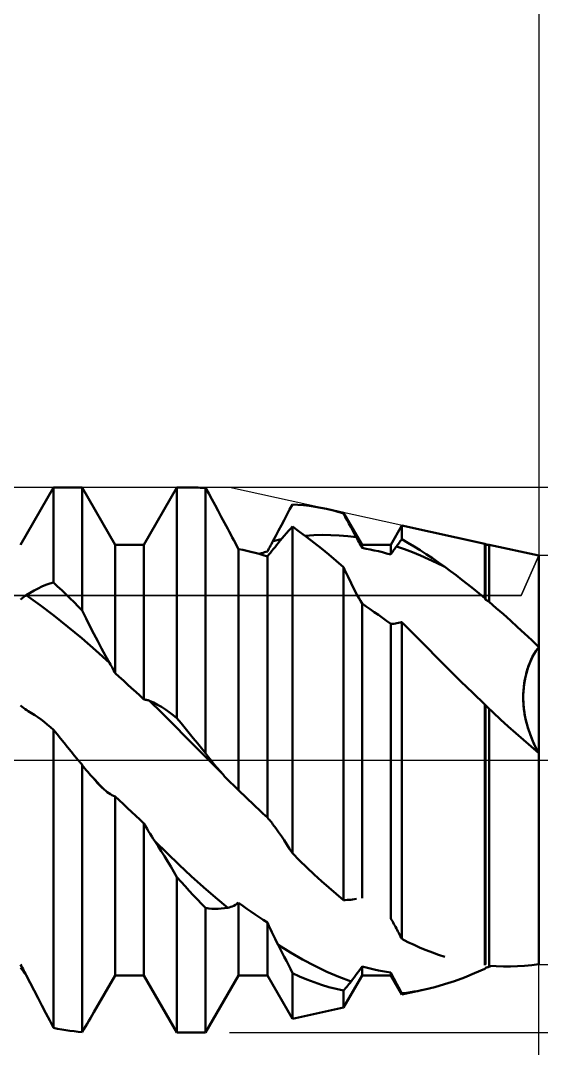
# Model space of a CAD drawing. Header units: millimetres. Extents: x -70 to 85, y -48 to 70.
# Drawn here: x 20.67 to 24.02, y -1.85 to 4.76 of the extents above; entities that cross this region are included whole.
import ezdxf

# ---------------------------------------------------------------- set-up
doc = ezdxf.new("R2010")
doc.units = ezdxf.units.MM
doc.header["$LTSCALE"] = 7
doc.linetypes.add('LONGDASH_DASH', pattern=[0.85, 0.4, -0.2, 0.05, -0.2])
for name, color, linetype in [('1', 4, 'CONTINUOUS'), ('2', 7, 'CONTINUOUS'), ('4', 2, 'LONGDASH_DASH'), ('CUT', 1, 'CONTINUOUS'), ('NOCUT', 7, 'CONTINUOUS'), ('SK2', 7, 'CONTINUOUS'), ('SK4', 2, 'LONGDASH_DASH')]:
    doc.layers.add(name, color=color, linetype=linetype)

msp = doc.modelspace()

# ---------------------------------------------------------------- linework, layer by layer
at = {"layer": '1', "color": 4, "linetype": 'CONTINUOUS', "lineweight": 50}
for p, q in [((20.6654, 1.385), (20.8776, 1.7525)), ((20.8776, 1.7525), (21.0624, 1.7525)), ((20.8776, 1.1421), (20.8776, 1.7525)), ((21.2746, 1.385), (21.0624, 1.7525)), ((21.0624, 0.9612), (21.0624, 1.7525)), ((21.4594, 1.385), (21.6716, 1.7525)), ((21.6716, 1.7525), (21.7845, 1.7525)), ((21.6716, 0.2692), (21.6716, 1.7525)), ((21.7965, 1.7524), (21.7845, 1.7525)), ((21.8085, 1.7523), (21.7965, 1.7524)), ((21.8205, 1.7519), (21.8085, 1.7523)), ((21.8324, 1.7515), (21.8205, 1.7519)), ((21.8444, 1.751), (21.8324, 1.7515)), ((21.8564, 1.7503), (21.8444, 1.751)), ((21.8764, 1.7142), (21.8564, 1.7503)), ((21.8564, 0.0436), (21.8564, 1.7503)), ((21.8965, 1.6776), (21.8764, 1.7142)), ((21.9167, 1.6405), (21.8965, 1.6776)), ((21.937, 1.603), (21.9167, 1.6405)), ((21.9573, 1.565), (21.937, 1.603)), ((22.3791, 1.5775), (22.3967, 1.6107)), ((22.3967, 1.6107), (22.4143, 1.6436)), ((22.4506, 1.6418), (22.4143, 1.6436)), ((22.4871, 1.6388), (22.4506, 1.6418)), ((22.5236, 1.6346), (22.4871, 1.6388)), ((22.5602, 1.6293), (22.5236, 1.6346)), ((22.5969, 1.6229), (22.5602, 1.6293)), ((22.6337, 1.6154), (22.5969, 1.6229)), ((22.6519, 1.6112), (22.6337, 1.6154)), ((22.7435, 1.5912), (22.6338, 1.6154)), ((22.6702, 1.6068), (22.6519, 1.6112)), ((22.6885, 1.6021), (22.6702, 1.6068)), ((22.7068, 1.5972), (22.6885, 1.6021)), ((22.7251, 1.5919), (22.7068, 1.5972)), ((22.7435, 1.5864), (22.7251, 1.5919)), ((22.8626, 1.385), (22.7435, 1.5912)), ((22.7435, 1.5864), (22.7435, 1.5912)), ((21.9778, 1.5265), (21.9573, 1.565)), ((21.9984, 1.4876), (21.9778, 1.5265)), ((22.3437, 1.5105), (22.3614, 1.5441)), ((22.3614, 1.5441), (22.3791, 1.5775)), ((22.7552, 1.5651), (22.7435, 1.5864)), ((22.7669, 1.5436), (22.7552, 1.5651)), ((22.7787, 1.5219), (22.7669, 1.5436)), ((22.7905, 1.5001), (22.7787, 1.5219)), ((22.008, 1.4695), (21.9984, 1.4876)), ((22.0177, 1.4511), (22.008, 1.4695)), ((22.3079, 1.4428), (22.3258, 1.4767)), ((22.3258, 1.4767), (22.3437, 1.5105)), ((22.3627, 1.4433), (22.3757, 1.4586)), ((22.3757, 1.4586), (22.3886, 1.4736)), ((22.3886, 1.4736), (22.4014, 1.4882)), ((22.4014, 1.4882), (22.4143, 1.5026)), ((22.4609, 1.4691), (22.4143, 1.5026)), ((22.4143, -0.599), (22.4143, 1.5026)), ((22.5076, 1.4343), (22.4609, 1.4691)), ((22.8023, 1.4781), (22.7905, 1.5001)), ((22.8142, 1.456), (22.8023, 1.4781)), ((22.8261, 1.4337), (22.8142, 1.456)), ((23.0474, 1.385), (23.1188, 1.5087)), ((23.653, 1.3913), (23.1188, 1.5087)), ((23.1188, 1.4205), (23.1188, 1.5087)), ((22.0276, 1.4326), (22.0177, 1.4511)), ((22.0377, 1.4138), (22.0276, 1.4326)), ((22.0479, 1.3949), (22.0377, 1.4138)), ((22.0582, 1.376), (22.0479, 1.3949)), ((22.2744, 1.3797), (22.2796, 1.3894)), ((22.2796, 1.3894), (22.2847, 1.399)), ((22.2847, 1.399), (22.2898, 1.4086)), ((22.2898, 1.4086), (22.3079, 1.4428)), ((22.2898, 1.4086), (22.2988, 1.4107)), ((22.2988, 1.4107), (22.3078, 1.4128)), ((22.3078, 1.4128), (22.3167, 1.4147)), ((22.3134, 1.383), (22.3236, 1.3956)), ((22.3167, 1.4147), (22.3257, 1.4166)), ((22.3236, 1.3956), (22.3366, 1.4118)), ((22.3257, 1.4166), (22.3346, 1.4185)), ((22.3346, 1.4185), (22.3436, 1.4203)), ((22.3366, 1.4118), (22.3497, 1.4277)), ((22.3497, 1.4277), (22.3627, 1.4433)), ((22.4971, 1.4422), (22.5519, 1.446)), ((22.5544, 1.3981), (22.5076, 1.4343)), ((22.5519, 1.446), (22.6068, 1.4477)), ((22.6014, 1.3606), (22.5544, 1.3981)), ((22.6616, 1.4473), (22.6068, 1.4477)), ((22.7164, 1.4449), (22.6616, 1.4473)), ((22.7713, 1.4404), (22.7164, 1.4449)), ((22.8261, 1.4337), (22.7713, 1.4404)), ((22.8314, 1.4239), (22.8261, 1.4337)), ((22.8366, 1.414), (22.8314, 1.4239)), ((22.8418, 1.4041), (22.8366, 1.414)), ((22.847, 1.3942), (22.8418, 1.4041)), ((22.8522, 1.3843), (22.847, 1.3942)), ((23.0938, 1.3872), (23.0988, 1.3939)), ((23.0988, 1.3939), (23.1038, 1.4006)), ((23.1038, 1.4006), (23.1088, 1.4073)), ((23.1088, 1.4073), (23.1138, 1.4139)), ((23.1138, 1.4139), (23.1188, 1.4205)), ((23.158, 1.3978), (23.1188, 1.4205)), ((23.1972, 1.3742), (23.158, 1.3978)), ((23.6566, 1.385), (23.653, 1.3913)), ((23.653, 1.0411), (23.653, 1.3913)), ((21.2746, 1.385), (21.4594, 1.385)), ((21.2746, 0.5579), (21.2746, 1.385)), ((21.4594, 0.3898), (21.4594, 1.385)), ((22.0686, 1.3569), (22.0582, 1.376)), ((22.095, 1.3516), (22.0686, 1.3569)), ((22.0686, -0.1947), (22.0686, 1.3569)), ((22.1214, 1.3458), (22.095, 1.3516)), ((22.1478, 1.3395), (22.1214, 1.3458)), ((22.1742, 1.3328), (22.1478, 1.3395)), ((22.2006, 1.3256), (22.1742, 1.3328)), ((22.1979, 1.3263), (22.2071, 1.3289)), ((22.227, 1.3179), (22.2006, 1.3256)), ((22.2071, 1.3289), (22.2164, 1.3314)), ((22.2164, 1.3314), (22.2256, 1.3338)), ((22.2256, 1.3338), (22.2349, 1.3362)), ((22.2349, 1.3362), (22.2441, 1.3386)), ((22.2441, 1.3386), (22.2534, 1.3408)), ((22.2534, 1.3408), (22.2587, 1.3506)), ((22.2587, 1.3506), (22.264, 1.3603)), ((22.2632, 1.3217), (22.2731, 1.3336)), ((22.264, 1.3603), (22.2692, 1.37)), ((22.2692, 1.37), (22.2744, 1.3797)), ((22.2731, 1.3336), (22.2831, 1.3458)), ((22.2831, 1.3458), (22.2932, 1.358)), ((22.2932, 1.358), (22.3033, 1.3704)), ((22.3033, 1.3704), (22.3134, 1.383)), ((22.6486, 1.3219), (22.6014, 1.3606)), ((22.8574, 1.3743), (22.8522, 1.3843)), ((22.8626, 1.3643), (22.8574, 1.3743)), ((22.8626, 1.385), (23.0474, 1.385)), ((22.8626, 1.3643), (22.8626, 1.385)), ((22.889, 1.3597), (22.8626, 1.3643)), ((22.9154, 1.3546), (22.889, 1.3597)), ((22.9418, 1.349), (22.9154, 1.3546)), ((22.9682, 1.343), (22.9418, 1.349)), ((22.9946, 1.3365), (22.9682, 1.343)), ((23.021, 1.3295), (22.9946, 1.3365)), ((23.0474, 1.3221), (23.021, 1.3295)), ((23.0474, 1.3221), (23.0474, 1.385)), ((23.0474, 1.3221), (23.0527, 1.3299)), ((23.0527, 1.3299), (23.058, 1.3375)), ((23.058, 1.3375), (23.0632, 1.345)), ((23.0632, 1.345), (23.0684, 1.3524)), ((23.0684, 1.3524), (23.0735, 1.3596)), ((23.0735, 1.3596), (23.0786, 1.3666)), ((23.0786, 1.3666), (23.0837, 1.3735)), ((23.0837, 1.3735), (23.0887, 1.3804)), ((23.1355, 1.356), (23.0837, 1.3735)), ((23.0887, 1.3804), (23.0938, 1.3872)), ((23.1873, 1.3368), (23.1355, 1.356)), ((23.2392, 1.3159), (23.1873, 1.3368)), ((23.2365, 1.3497), (23.1972, 1.3742)), ((23.2759, 1.3242), (23.2365, 1.3497)), ((23.3154, 1.2979), (23.2759, 1.3242)), ((23.6566, 1.385), (23.6816, 1.385)), ((23.6566, 1.0332), (23.6566, 1.385)), ((24, 1.315), (23.6816, 1.385)), ((23.6816, 1.0169), (23.6816, 1.385)), ((22.2534, 1.3099), (22.227, 1.3179)), ((22.2534, 1.3098), (22.2632, 1.3217)), ((22.2534, -0.3699), (22.2534, 1.3099)), ((22.6959, 1.2818), (22.6486, 1.3219)), ((22.7435, 1.2406), (22.6959, 1.2818)), ((23.291, 1.2932), (23.2392, 1.3159)), ((23.3429, 1.2688), (23.291, 1.2932)), ((23.355, 1.2706), (23.3154, 1.2979)), ((23.3947, 1.2426), (23.3429, 1.2688)), ((23.3947, 1.2426), (23.355, 1.2706)), ((24, -1.3125), (24, 1.315)), ((22.7505, 1.226), (22.7435, 1.2406)), ((22.7435, 0), (22.7435, 1.2406)), ((22.7574, 1.2113), (22.7505, 1.226)), ((22.7644, 1.1967), (22.7574, 1.2113)), ((22.7714, 1.182), (22.7644, 1.1967)), ((23.4316, 1.2158), (23.3947, 1.2426)), ((23.4684, 1.1884), (23.4316, 1.2158)), ((20.8033, 1.1159), (20.8282, 1.1261)), ((20.8282, 1.1261), (20.853, 1.1348)), ((20.853, 1.1348), (20.8776, 1.1421)), ((20.904, 1.1174), (20.8776, 1.1421)), ((22.7784, 1.1674), (22.7714, 1.182)), ((22.7854, 1.1528), (22.7784, 1.1674)), ((22.7924, 1.1383), (22.7854, 1.1528)), ((22.802, 1.1187), (22.7924, 1.1383)), ((23.5052, 1.1603), (23.4684, 1.1884)), ((23.5421, 1.1315), (23.5052, 1.1603)), ((23.579, 1.102), (23.5421, 1.1315)), ((20.6966, 1.0568), (20.7017, 1.0602)), ((20.7017, 1.0602), (20.7273, 1.0763)), ((20.7911, 0.9965), (20.7017, 1.0602)), ((20.7273, 1.0763), (20.7528, 1.091)), ((20.7528, 1.091), (20.7781, 1.1042)), ((20.7781, 1.1042), (20.8033, 1.1159)), ((20.9304, 1.0923), (20.904, 1.1174)), ((20.9568, 1.0668), (20.9304, 1.0923)), ((20.9832, 1.0409), (20.9568, 1.0668)), ((22.8118, 1.0992), (22.802, 1.1187)), ((22.8216, 1.08), (22.8118, 1.0992)), ((22.8317, 1.0611), (22.8216, 1.08)), ((22.8419, 1.0425), (22.8317, 1.0611)), ((23.616, 1.0719), (23.579, 1.102)), ((23.653, 1.0411), (23.616, 1.0719)), ((20.6654, 1.0322), (20.6707, 1.0368)), ((20.6707, 1.0368), (20.676, 1.0412)), ((20.676, 1.0412), (20.6812, 1.0454)), ((20.6812, 1.0454), (20.6864, 1.0494)), ((20.6864, 1.0494), (20.6915, 1.0532)), ((20.6915, 1.0532), (20.6966, 1.0568)), ((20.8805, 0.9291), (20.7911, 0.9965)), ((21.0096, 1.0147), (20.9832, 1.0409)), ((21.036, 0.9881), (21.0096, 1.0147)), ((22.8522, 1.0243), (22.8419, 1.0425)), ((22.8626, 1.0066), (22.8522, 1.0243)), ((22.889, 0.9888), (22.8626, 1.0066)), ((22.8626, -0.8887), (22.8626, 1.0066)), ((23.6535, 1.0398), (23.6529, 1.0411)), ((23.6542, 1.0385), (23.6535, 1.0398)), ((23.6548, 1.0372), (23.6542, 1.0385)), ((23.6554, 1.0359), (23.6548, 1.0372)), ((23.656, 1.0345), (23.6554, 1.0359)), ((23.6566, 1.0332), (23.656, 1.0345)), ((23.6602, 1.0309), (23.6566, 1.0332)), ((23.6637, 1.0286), (23.6602, 1.0309)), ((23.6673, 1.0263), (23.6637, 1.0286)), ((23.6709, 1.0239), (23.6673, 1.0263)), ((23.6745, 1.0216), (23.6709, 1.0239)), ((23.678, 1.0193), (23.6745, 1.0216)), ((23.6816, 1.0169), (23.678, 1.0193)), ((23.7269, 0.9779), (23.6816, 1.0169)), ((20.97, 0.8578), (20.8805, 0.9291)), ((21.0624, 0.9612), (21.036, 0.9881)), ((21.0871, 0.911), (21.0624, 0.9612)), ((22.9154, 0.9707), (22.889, 0.9888)), ((22.9418, 0.9523), (22.9154, 0.9707)), ((22.9682, 0.9335), (22.9418, 0.9523)), ((22.9946, 0.9145), (22.9682, 0.9335)), ((23.7724, 0.938), (23.7269, 0.9779)), ((23.8178, 0.8973), (23.7724, 0.938)), ((21.1119, 0.8614), (21.0871, 0.911)), ((21.1369, 0.8125), (21.1119, 0.8614)), ((23.021, 0.8951), (22.9946, 0.9145)), ((23.0474, 0.8754), (23.021, 0.8951)), ((23.0474, 0.8754), (23.0573, 0.876)), ((23.0474, -1.0183), (23.0474, 0.8754)), ((23.0573, 0.876), (23.0672, 0.877)), ((23.0672, 0.877), (23.0772, 0.8783)), ((23.0772, 0.8783), (23.0873, 0.8798)), ((23.0873, 0.8798), (23.0974, 0.8817)), ((23.0974, 0.8817), (23.1076, 0.8838)), ((23.1076, 0.8838), (23.1177, 0.8863)), ((23.1177, 0.8863), (23.1179, 0.8863)), ((23.1179, 0.8863), (23.1181, 0.8864)), ((23.1181, 0.8864), (23.1183, 0.8864)), ((23.1183, 0.8864), (23.1185, 0.8865)), ((23.1185, 0.8865), (23.1187, 0.8865)), ((23.1187, 0.8865), (23.1188, 0.8865)), ((23.1201, 0.8853), (23.1188, 0.8865)), ((23.1188, -1.1505), (23.1188, 0.8865)), ((23.1214, 0.884), (23.1201, 0.8853)), ((23.1226, 0.8828), (23.1214, 0.884)), ((23.1239, 0.8815), (23.1226, 0.8828)), ((23.1251, 0.8803), (23.1239, 0.8815)), ((23.1264, 0.879), (23.1251, 0.8803)), ((23.1277, 0.8778), (23.1264, 0.879)), ((23.2008, 0.8046), (23.1277, 0.8778)), ((23.8633, 0.8558), (23.8178, 0.8973)), ((21.0594, 0.783), (20.97, 0.8578)), ((21.162, 0.7644), (21.1369, 0.8125)), ((23.2747, 0.7306), (23.2008, 0.8046)), ((23.9089, 0.8135), (23.8633, 0.8558)), ((23.9544, 0.7705), (23.9089, 0.8135)), ((21.1489, 0.7052), (21.0594, 0.783)), ((21.1873, 0.717), (21.162, 0.7644)), ((23.3491, 0.656), (23.2747, 0.7306)), ((24, 0.7269), (23.9544, 0.7705)), ((21.2383, 0.6247), (21.1489, 0.7052)), ((21.2127, 0.6704), (21.1873, 0.717)), ((21.2383, 0.6247), (21.2127, 0.6704)), ((23.9514, 0.6467), (23.9607, 0.6656)), ((23.9525, 0.649), (23.9616, 0.6673)), ((23.9607, 0.6656), (23.9702, 0.6831)), ((23.9616, 0.6673), (23.9709, 0.6843)), ((23.9702, 0.6831), (23.98, 0.6991)), ((23.9709, 0.6843), (23.9805, 0.6999)), ((23.98, 0.6991), (23.99, 0.7137)), ((23.9805, 0.6999), (23.9902, 0.7141)), ((23.99, 0.7137), (24, 0.7269)), ((23.9902, 0.7141), (24, 0.7269)), ((21.2435, 0.6155), (21.2383, 0.6247)), ((21.2487, 0.6061), (21.2435, 0.6155)), ((21.2539, 0.5967), (21.2487, 0.6061)), ((21.2591, 0.5871), (21.2539, 0.5967)), ((23.424, 0.5811), (23.3491, 0.656)), ((23.927, 0.5829), (23.9344, 0.6051)), ((23.9283, 0.5872), (23.9358, 0.6088)), ((23.9344, 0.6051), (23.9426, 0.6264)), ((23.9358, 0.6088), (23.9439, 0.6294)), ((23.9426, 0.6264), (23.9514, 0.6467)), ((23.9439, 0.6294), (23.9525, 0.649)), ((21.2643, 0.5775), (21.2591, 0.5871)), ((21.2694, 0.5677), (21.2643, 0.5775)), ((21.2746, 0.5579), (21.2694, 0.5677)), ((21.301, 0.5344), (21.2746, 0.5579)), ((21.3274, 0.5107), (21.301, 0.5344)), ((23.4995, 0.5061), (23.424, 0.5811)), ((23.9096, 0.5121), (23.9144, 0.536)), ((23.9108, 0.5184), (23.9157, 0.5416)), ((23.9144, 0.536), (23.9202, 0.5597)), ((23.9157, 0.5416), (23.9216, 0.5646)), ((23.9202, 0.5597), (23.927, 0.5829)), ((23.9216, 0.5646), (23.9283, 0.5872)), ((21.3538, 0.4869), (21.3274, 0.5107)), ((21.3802, 0.4628), (21.3538, 0.4869)), ((21.4066, 0.4387), (21.3802, 0.4628)), ((23.5758, 0.4314), (23.4995, 0.5061)), ((23.9011, 0.4403), (23.9029, 0.4641)), ((23.9016, 0.4483), (23.9037, 0.4716)), ((23.9029, 0.4641), (23.9058, 0.4881)), ((23.9037, 0.4716), (23.9068, 0.4951)), ((23.9058, 0.4881), (23.9096, 0.5121)), ((23.9068, 0.4951), (23.9108, 0.5184)), ((21.433, 0.4143), (21.4066, 0.4387)), ((21.4594, 0.3898), (21.433, 0.4143)), ((23.653, 0.357), (23.5758, 0.4314)), ((23.9, 0.4027), (23.9004, 0.4253)), ((23.9005, 0.3805), (23.9, 0.4027)), ((23.9001, 0.4168), (23.9011, 0.4403)), ((23.9001, 0.3939), (23.9001, 0.4168)), ((23.9004, 0.4253), (23.9016, 0.4483)), ((20.6753, 0.3434), (20.6654, 0.3517)), ((20.6852, 0.3355), (20.6753, 0.3434)), ((20.6952, 0.328), (20.6852, 0.3355)), ((21.4647, 0.3892), (21.4594, 0.3898)), ((21.47, 0.3884), (21.4647, 0.3892)), ((21.4752, 0.3873), (21.47, 0.3884)), ((21.4804, 0.386), (21.4752, 0.3873)), ((21.4856, 0.3844), (21.4804, 0.386)), ((21.4907, 0.3827), (21.4856, 0.3844)), ((21.4958, 0.3807), (21.4907, 0.3827)), ((21.5745, 0.3031), (21.4958, 0.3807)), ((21.5214, 0.3692), (21.4958, 0.3807)), ((21.5469, 0.3563), (21.5214, 0.3692)), ((21.5721, 0.3418), (21.5469, 0.3563)), ((21.5972, 0.3258), (21.5721, 0.3418)), ((23.6536, 0.3564), (23.653, 0.357)), ((23.653, -1.3198), (23.653, 0.357)), ((23.6542, 0.3557), (23.6536, 0.3564)), ((23.6548, 0.3551), (23.6542, 0.3557)), ((23.6554, 0.3545), (23.6548, 0.3551)), ((23.656, 0.3539), (23.6554, 0.3545)), ((23.6566, 0.3532), (23.656, 0.3539)), ((23.6602, 0.3499), (23.6566, 0.3532)), ((23.6566, -1.3154), (23.6566, 0.3532)), ((23.6637, 0.3465), (23.6602, 0.3499)), ((23.6673, 0.3432), (23.6637, 0.3465)), ((23.6709, 0.3398), (23.6673, 0.3432)), ((23.6745, 0.3365), (23.6709, 0.3398)), ((23.678, 0.3331), (23.6745, 0.3365)), ((23.6816, 0.3298), (23.678, 0.3331)), ((23.9009, 0.3714), (23.9001, 0.3939)), ((23.9016, 0.3588), (23.9005, 0.3805)), ((23.9024, 0.3494), (23.9009, 0.3714)), ((23.9035, 0.3376), (23.9016, 0.3588)), ((23.9046, 0.3279), (23.9024, 0.3494)), ((23.906, 0.3168), (23.9035, 0.3376)), ((20.7053, 0.3207), (20.6952, 0.328)), ((20.7154, 0.3139), (20.7053, 0.3207)), ((20.7256, 0.3074), (20.7154, 0.3139)), ((20.7357, 0.3014), (20.7256, 0.3074)), ((20.7563, 0.2889), (20.7357, 0.3014)), ((20.7768, 0.2755), (20.7563, 0.2889)), ((20.7972, 0.2612), (20.7768, 0.2755)), ((21.6533, 0.2246), (21.5745, 0.3031)), ((21.6222, 0.3084), (21.5972, 0.3258)), ((21.647, 0.2895), (21.6222, 0.3084)), ((21.6716, 0.2692), (21.647, 0.2895)), ((21.698, 0.2372), (21.6716, 0.2692)), ((23.6857, 0.3258), (23.6816, 0.3298)), ((23.6816, -1.3228), (23.6816, 0.3298)), ((23.6899, 0.3219), (23.6857, 0.3258)), ((23.694, 0.318), (23.6899, 0.3219)), ((23.6982, 0.3141), (23.694, 0.318)), ((23.7023, 0.3102), (23.6982, 0.3141)), ((23.7064, 0.3063), (23.7023, 0.3102)), ((23.7547, 0.2612), (23.7064, 0.3063)), ((23.9075, 0.3067), (23.9046, 0.3279)), ((23.9092, 0.2961), (23.906, 0.3168)), ((23.911, 0.286), (23.9075, 0.3067)), ((23.913, 0.2757), (23.9092, 0.2961)), ((23.915, 0.2657), (23.911, 0.286)), ((23.9173, 0.2556), (23.913, 0.2757)), ((23.9196, 0.2459), (23.915, 0.2657)), ((20.8174, 0.2459), (20.7972, 0.2612)), ((20.8376, 0.2296), (20.8174, 0.2459)), ((20.8576, 0.2124), (20.8376, 0.2296)), ((20.8776, 0.1943), (20.8576, 0.2124)), ((21.732, 0.1454), (21.6533, 0.2246)), ((21.7244, 0.2051), (21.698, 0.2372)), ((21.7508, 0.1729), (21.7244, 0.2051)), ((23.8031, 0.2167), (23.7547, 0.2612)), ((23.8519, 0.1726), (23.8031, 0.2167)), ((23.9222, 0.2358), (23.9173, 0.2556)), ((23.9245, 0.2266), (23.9196, 0.2459)), ((23.9275, 0.2163), (23.9222, 0.2358)), ((23.9299, 0.2079), (23.9245, 0.2266)), ((23.9333, 0.1972), (23.9275, 0.2163)), ((23.9356, 0.1899), (23.9299, 0.2079)), ((20.9003, 0.1666), (20.8776, 0.1943)), ((20.8776, -1.7222), (20.8776, 0.1943)), ((20.9229, 0.1389), (20.9003, 0.1666)), ((20.9456, 0.1112), (20.9229, 0.1389)), ((21.8108, 0.066), (21.732, 0.1454)), ((21.7772, 0.1406), (21.7508, 0.1729)), ((21.8036, 0.1083), (21.7772, 0.1406)), ((23.9009, 0.1291), (23.8519, 0.1726)), ((23.9394, 0.1785), (23.9333, 0.1972)), ((23.9416, 0.1722), (23.9356, 0.1899)), ((23.946, 0.1603), (23.9394, 0.1785)), ((23.948, 0.1549), (23.9416, 0.1722)), ((23.9528, 0.1424), (23.946, 0.1603)), ((23.9546, 0.1379), (23.948, 0.1549)), ((23.96, 0.1251), (23.9528, 0.1424)), ((23.9616, 0.1212), (23.9546, 0.1379)), ((20.9683, 0.0834), (20.9456, 0.1112)), ((20.991, 0.0556), (20.9683, 0.0834)), ((21.83, 0.076), (21.8036, 0.1083)), ((21.8564, 0.0436), (21.83, 0.076)), ((23.9503, 0.0863), (23.9009, 0.1291)), ((24, 0.0441), (23.9503, 0.0863)), ((23.9673, 0.1083), (23.96, 0.1251)), ((23.9689, 0.1049), (23.9616, 0.1212)), ((23.9751, 0.0918), (23.9673, 0.1083)), ((23.9764, 0.0891), (23.9689, 0.1049)), ((23.9831, 0.0755), (23.9751, 0.0918)), ((23.9841, 0.0736), (23.9764, 0.0891)), ((23.9914, 0.0596), (23.9831, 0.0755)), ((23.992, 0.0586), (23.9841, 0.0736)), ((21.0136, 0.0278), (20.991, 0.0556)), ((21.0363, 0), (21.0136, 0.0278)), ((21.04, -0.0046), (21.0363, 0)), ((21.8895, -0.0137), (21.8108, 0.066)), ((21.8748, 0.0189), (21.8564, 0.0436)), ((21.8933, -0.005), (21.8748, 0.0189)), ((22.7435, -0.9003), (22.7435, 0)), ((24, 0.0441), (23.9914, 0.0596)), ((24, 0.0441), (23.992, 0.0586)), ((21.0438, -0.0091), (21.04, -0.0046)), ((21.0475, -0.0137), (21.0438, -0.0091)), ((21.0512, -0.0183), (21.0475, -0.0137)), ((21.055, -0.0229), (21.0512, -0.0183)), ((21.0587, -0.0274), (21.055, -0.0229)), ((21.0624, -0.032), (21.0587, -0.0274)), ((21.0711, -0.0431), (21.0624, -0.032)), ((21.0624, -1.7497), (21.0624, -0.032)), ((21.0798, -0.0541), (21.0711, -0.0431)), ((21.0886, -0.0649), (21.0798, -0.0541)), ((21.0973, -0.0755), (21.0886, -0.0649)), ((21.9683, -0.0935), (21.8895, -0.0137)), ((21.9119, -0.0283), (21.8933, -0.005)), ((21.9306, -0.0508), (21.9119, -0.0283)), ((21.9494, -0.0725), (21.9306, -0.0508)), ((21.1061, -0.086), (21.0973, -0.0755)), ((21.1149, -0.0963), (21.1061, -0.086)), ((21.1296, -0.1132), (21.1149, -0.0963)), ((21.1299, -0.1122), (21.1151, -0.0965)), ((21.1445, -0.1296), (21.1296, -0.1132)), ((21.1448, -0.1278), (21.1299, -0.1122)), ((21.1593, -0.1455), (21.1445, -0.1296)), ((21.1597, -0.1435), (21.1448, -0.1278)), ((21.9682, -0.0935), (21.9494, -0.0725)), ((21.9788, -0.1049), (21.9682, -0.0935)), ((21.9895, -0.116), (21.9788, -0.1049)), ((22.0001, -0.1269), (21.9895, -0.116)), ((22.0108, -0.1376), (22.0001, -0.1269)), ((21.1743, -0.1609), (21.1593, -0.1455)), ((21.1745, -0.1591), (21.1597, -0.1435)), ((21.1892, -0.1758), (21.1743, -0.1609)), ((21.1894, -0.1746), (21.1745, -0.1591)), ((21.2043, -0.1902), (21.1892, -0.1758)), ((21.2043, -0.1902), (21.1894, -0.1746)), ((21.2139, -0.1988), (21.2043, -0.1902)), ((22.0215, -0.148), (22.0108, -0.1376)), ((22.0323, -0.1581), (22.0215, -0.148)), ((22.0346, -0.1604), (22.0323, -0.1581)), ((22.037, -0.1626), (22.0346, -0.1604)), ((22.0394, -0.1649), (22.037, -0.1626)), ((22.0418, -0.1672), (22.0394, -0.1649)), ((22.0442, -0.1695), (22.0418, -0.1672)), ((22.0465, -0.1718), (22.0442, -0.1695)), ((22.0502, -0.1755), (22.0465, -0.1718)), ((22.0539, -0.1793), (22.0502, -0.1755)), ((22.0576, -0.183), (22.0539, -0.1793)), ((22.0613, -0.1869), (22.0576, -0.183)), ((22.0649, -0.1907), (22.0613, -0.1869)), ((22.0686, -0.1947), (22.0649, -0.1907)), ((22.0851, -0.2106), (22.0686, -0.1947)), ((21.2236, -0.2066), (21.2139, -0.1988)), ((21.2335, -0.2137), (21.2236, -0.2066)), ((21.2436, -0.2201), (21.2335, -0.2137)), ((21.2538, -0.2255), (21.2436, -0.2201)), ((21.2641, -0.2301), (21.2538, -0.2255)), ((21.2746, -0.2337), (21.2641, -0.2301)), ((21.301, -0.2589), (21.2746, -0.2337)), ((21.2746, -1.385), (21.2746, -0.2337)), ((21.3274, -0.2839), (21.301, -0.2589)), ((22.1017, -0.2264), (22.0851, -0.2106)), ((22.1183, -0.2423), (22.1017, -0.2264)), ((22.1348, -0.258), (22.1183, -0.2423)), ((22.1514, -0.2738), (22.1348, -0.258)), ((21.3538, -0.3089), (21.3274, -0.2839)), ((21.3802, -0.3338), (21.3538, -0.3089)), ((22.1679, -0.2895), (22.1514, -0.2738)), ((22.1822, -0.303), (22.1679, -0.2895)), ((22.1964, -0.3165), (22.1822, -0.303)), ((22.2107, -0.3299), (22.1964, -0.3165)), ((22.2249, -0.3433), (22.2107, -0.3299)), ((21.4066, -0.3586), (21.3802, -0.3338)), ((21.433, -0.3832), (21.4066, -0.3586)), ((21.4594, -0.4078), (21.433, -0.3832)), ((22.2392, -0.3566), (22.2249, -0.3433)), ((22.2534, -0.3699), (22.2392, -0.3566)), ((22.2587, -0.3756), (22.2534, -0.3699)), ((22.264, -0.3814), (22.2587, -0.3756)), ((22.2692, -0.3875), (22.264, -0.3814)), ((22.2744, -0.3938), (22.2692, -0.3875)), ((22.2796, -0.4002), (22.2744, -0.3938)), ((21.4692, -0.4251), (21.4594, -0.4078)), ((21.4594, -1.385), (21.4594, -0.4078)), ((21.4792, -0.4422), (21.4692, -0.4251)), ((21.4892, -0.459), (21.4792, -0.4422)), ((21.4992, -0.4754), (21.4892, -0.459)), ((22.2847, -0.4068), (22.2796, -0.4002)), ((22.2898, -0.4136), (22.2847, -0.4068)), ((22.3079, -0.4385), (22.2898, -0.4136)), ((22.3258, -0.4639), (22.3079, -0.4385)), ((21.5093, -0.4915), (21.4992, -0.4754)), ((21.5195, -0.5072), (21.5093, -0.4915)), ((21.5296, -0.5225), (21.5195, -0.5072)), ((21.5502, -0.5536), (21.5296, -0.5225)), ((21.6078, -0.5991), (21.5296, -0.5225)), ((22.3437, -0.4898), (22.3258, -0.4639)), ((22.3614, -0.5163), (22.3437, -0.4898)), ((22.3791, -0.5434), (22.3614, -0.5163)), ((21.5707, -0.5853), (21.5502, -0.5536)), ((21.5911, -0.6178), (21.5707, -0.5853)), ((22.3967, -0.571), (22.3791, -0.5434)), ((22.4143, -0.599), (22.3967, -0.571)), ((21.6114, -0.6508), (21.5911, -0.6178)), ((21.6859, -0.6738), (21.6078, -0.5991)), ((21.6316, -0.6845), (21.6114, -0.6508)), ((22.4609, -0.6458), (22.4143, -0.599)), ((22.5076, -0.6915), (22.4609, -0.6458)), ((21.6516, -0.7188), (21.6316, -0.6845)), ((21.6716, -0.7537), (21.6516, -0.7188)), ((21.764, -0.7463), (21.6859, -0.6738)), ((22.5544, -0.7358), (22.5076, -0.6915)), ((21.698, -0.7828), (21.6716, -0.7537)), ((21.6716, -1.7525), (21.6716, -0.7537)), ((21.7244, -0.8116), (21.698, -0.7828)), ((21.8422, -0.8166), (21.764, -0.7463)), ((22.6014, -0.779), (22.5544, -0.7358)), ((22.6486, -0.8208), (22.6014, -0.779)), ((21.7508, -0.8402), (21.7244, -0.8116)), ((21.7772, -0.8684), (21.7508, -0.8402)), ((21.9203, -0.8845), (21.8422, -0.8166)), ((22.696, -0.8612), (22.6486, -0.8208)), ((21.8036, -0.8964), (21.7772, -0.8684)), ((21.83, -0.9241), (21.8036, -0.8964)), ((21.8564, -0.9514), (21.83, -0.9241)), ((21.9984, -0.95), (21.9203, -0.8845)), ((22.0479, -0.9316), (22.0582, -0.9256)), ((22.0582, -0.9256), (22.0686, -0.9187)), ((22.095, -0.9377), (22.0686, -0.9187)), ((22.0686, -1.385), (22.0686, -0.9187)), ((22.7435, -0.9003), (22.696, -0.8612)), ((22.7552, -0.9003), (22.7435, -0.9003)), ((22.7552, -0.9003), (22.7669, -0.9001)), ((22.7669, -0.9001), (22.7787, -0.8995)), ((22.7787, -0.8995), (22.7905, -0.8985)), ((22.7905, -0.8985), (22.8023, -0.8972)), ((22.8023, -0.8972), (22.8142, -0.8955)), ((22.8142, -0.8955), (22.8261, -0.8935)), ((21.8764, -0.9543), (21.8564, -0.9514)), ((21.8564, -1.7525), (21.8564, -0.9514)), ((21.8965, -0.9562), (21.8764, -0.9543)), ((21.9167, -0.957), (21.8965, -0.9562)), ((21.9167, -0.957), (21.937, -0.9568)), ((21.937, -0.9568), (21.9573, -0.9556)), ((21.9573, -0.9556), (21.9778, -0.9533)), ((21.9778, -0.9533), (21.9984, -0.9499)), ((21.9984, -0.9499), (22.008, -0.9478)), ((22.008, -0.9478), (22.0177, -0.9449)), ((22.0177, -0.9449), (22.0276, -0.9413)), ((22.0276, -0.9413), (22.0377, -0.9369)), ((22.0377, -0.9369), (22.0479, -0.9316)), ((22.1214, -0.9563), (22.095, -0.9377)), ((22.1478, -0.9747), (22.1214, -0.9563)), ((22.1742, -0.9927), (22.1478, -0.9747)), ((22.2006, -1.0103), (22.1742, -0.9927)), ((22.227, -1.0277), (22.2006, -1.0103)), ((22.2534, -1.0446), (22.227, -1.0277)), ((22.2632, -1.0659), (22.2534, -1.0446)), ((22.2534, -1.385), (22.2534, -1.0446)), ((23.0527, -1.0273), (23.0474, -1.0183)), ((23.058, -1.0364), (23.0527, -1.0273)), ((23.0632, -1.0456), (23.058, -1.0364)), ((23.0684, -1.0548), (23.0632, -1.0456)), ((23.0735, -1.0642), (23.0684, -1.0548)), ((22.2731, -1.087), (22.2632, -1.0659)), ((22.2831, -1.1079), (22.2731, -1.087)), ((22.2932, -1.1286), (22.2831, -1.1079)), ((23.0786, -1.0737), (23.0735, -1.0642)), ((23.0837, -1.0832), (23.0786, -1.0737)), ((23.0887, -1.0927), (23.0837, -1.0832)), ((23.0938, -1.1023), (23.0887, -1.0927)), ((23.0988, -1.1119), (23.0938, -1.1023)), ((23.1038, -1.1215), (23.0988, -1.1119)), ((23.1088, -1.1312), (23.1038, -1.1215)), ((22.3033, -1.1491), (22.2932, -1.1286)), ((22.3134, -1.1693), (22.3033, -1.1491)), ((22.3236, -1.1891), (22.3134, -1.1693)), ((22.3366, -1.2147), (22.3236, -1.1891)), ((22.4017, -1.2379), (22.3236, -1.1891)), ((23.1138, -1.1408), (23.1088, -1.1312)), ((23.1188, -1.1505), (23.1138, -1.1408)), ((23.158, -1.1704), (23.1188, -1.1505)), ((23.1972, -1.1892), (23.158, -1.1704)), ((23.2365, -1.2068), (23.1972, -1.1892)), ((22.3497, -1.2404), (22.3366, -1.2147)), ((22.3627, -1.2661), (22.3497, -1.2404)), ((22.4799, -1.2831), (22.4017, -1.2379)), ((23.2759, -1.2232), (23.2365, -1.2068)), ((23.3154, -1.2384), (23.2759, -1.2232)), ((23.355, -1.2524), (23.3154, -1.2384)), ((23.3947, -1.2652), (23.355, -1.2524)), ((20.6707, -1.3256), (20.6654, -1.3159)), ((22.3757, -1.2919), (22.3627, -1.2661)), ((22.3886, -1.3178), (22.3757, -1.2919)), ((22.4014, -1.3437), (22.3886, -1.3178)), ((22.558, -1.3244), (22.4799, -1.2831)), ((23.9089, -1.3235), (23.9544, -1.3188)), ((23.9544, -1.3188), (24, -1.3125)), ((20.6714, -1.3438), (20.6654, -1.3359)), ((20.676, -1.3353), (20.6707, -1.3256)), ((20.6774, -1.3517), (20.6714, -1.3438)), ((20.6812, -1.3451), (20.676, -1.3353)), ((20.6834, -1.3596), (20.6774, -1.3517)), ((20.6864, -1.3548), (20.6812, -1.3451)), ((20.6894, -1.3676), (20.6834, -1.3596)), ((20.6915, -1.3646), (20.6864, -1.3548)), ((20.6955, -1.3756), (20.6894, -1.3676)), ((20.6966, -1.3743), (20.6915, -1.3646)), ((20.7016, -1.3837), (20.6955, -1.3756)), ((20.7017, -1.384), (20.6966, -1.3743)), ((20.7273, -1.4333), (20.7017, -1.384)), ((21.1376, -1.6222), (21.2746, -1.385)), ((21.2746, -1.385), (21.4594, -1.385)), ((21.6716, -1.7525), (21.4594, -1.385)), ((21.8564, -1.7525), (22.0686, -1.385)), ((22.0686, -1.385), (22.2534, -1.385)), ((22.4143, -1.6636), (22.2534, -1.385)), ((22.4143, -1.3697), (22.4014, -1.3437)), ((22.4609, -1.3914), (22.4143, -1.3697)), ((22.4143, -1.6636), (22.4143, -1.3697)), ((22.6361, -1.3618), (22.558, -1.3244)), ((22.7143, -1.395), (22.6361, -1.3618)), ((22.7435, -1.5912), (22.8626, -1.385)), ((22.8118, -1.3988), (22.8216, -1.3855)), ((22.8216, -1.3855), (22.8317, -1.3717)), ((22.8317, -1.3717), (22.8419, -1.3574)), ((22.8419, -1.3574), (22.8522, -1.3425)), ((22.8522, -1.3425), (22.8626, -1.3272)), ((22.889, -1.3343), (22.8626, -1.3272)), ((22.8626, -1.385), (22.8626, -1.3272)), ((22.8626, -1.385), (23.0474, -1.385)), ((22.9154, -1.3409), (22.889, -1.3343)), ((22.9418, -1.3471), (22.9154, -1.3409)), ((22.9682, -1.3528), (22.9418, -1.3471)), ((22.9946, -1.3581), (22.9682, -1.3528)), ((23.021, -1.3629), (22.9946, -1.3581)), ((23.0474, -1.3672), (23.021, -1.3629)), ((23.0573, -1.386), (23.0474, -1.3672)), ((23.0474, -1.385), (23.0474, -1.3672)), ((23.1188, -1.5087), (23.0474, -1.385)), ((23.0672, -1.4048), (23.0573, -1.386)), ((23.5225, -1.398), (23.5874, -1.3718)), ((23.5874, -1.3718), (23.653, -1.3431)), ((23.653, -1.3431), (23.6536, -1.3419)), ((23.6536, -1.3419), (23.6542, -1.3408)), ((23.6542, -1.3408), (23.6548, -1.3397)), ((23.6548, -1.3397), (23.6554, -1.3386)), ((23.6554, -1.3386), (23.656, -1.3375)), ((23.656, -1.3375), (23.6566, -1.3364)), ((23.6566, -1.3364), (23.6602, -1.3355)), ((23.6602, -1.3355), (23.6637, -1.3346)), ((23.6637, -1.3346), (23.6673, -1.3336)), ((23.6673, -1.3336), (23.6709, -1.3327)), ((23.6709, -1.3327), (23.6745, -1.3317)), ((23.6745, -1.3317), (23.678, -1.3308)), ((23.678, -1.3308), (23.6816, -1.3298)), ((23.7269, -1.3261), (23.6816, -1.3228)), ((23.6816, -1.3298), (23.6837, -1.3288)), ((23.6837, -1.3288), (23.6858, -1.3279)), ((23.6858, -1.3279), (23.6879, -1.3269)), ((23.6879, -1.3269), (23.69, -1.3259)), ((23.69, -1.3259), (23.6922, -1.3249)), ((23.6922, -1.3249), (23.6943, -1.3239)), ((23.7724, -1.3278), (23.7269, -1.3261)), ((23.8178, -1.328), (23.7724, -1.3278)), ((23.8178, -1.328), (23.8633, -1.3265)), ((23.8633, -1.3265), (23.9089, -1.3235)), ((20.7528, -1.4823), (20.7273, -1.4333)), ((22.5076, -1.4114), (22.4609, -1.3914)), ((22.5544, -1.4295), (22.5076, -1.4114)), ((22.6014, -1.4457), (22.5544, -1.4295)), ((22.6486, -1.4601), (22.6014, -1.4457)), ((22.7924, -1.4238), (22.7143, -1.395)), ((22.7644, -1.4583), (22.7714, -1.4498)), ((22.7714, -1.4498), (22.7784, -1.4413)), ((22.7784, -1.4413), (22.7854, -1.4326)), ((22.7854, -1.4326), (22.7924, -1.4238)), ((22.7924, -1.4238), (22.802, -1.4116)), ((22.802, -1.4116), (22.8118, -1.3988)), ((23.0772, -1.4237), (23.0672, -1.4048)), ((23.0873, -1.4425), (23.0772, -1.4237)), ((23.0974, -1.4612), (23.0873, -1.4425)), ((23.3308, -1.4607), (23.3943, -1.4425)), ((23.3943, -1.4425), (23.4582, -1.4216)), ((23.4582, -1.4216), (23.5225, -1.398)), ((20.7781, -1.5311), (20.7528, -1.4823)), ((22.6959, -1.4726), (22.6486, -1.4601)), ((22.7435, -1.4832), (22.6959, -1.4726)), ((22.7435, -1.4832), (22.7505, -1.475)), ((22.7435, -1.5912), (22.7435, -1.4832)), ((22.7505, -1.475), (22.7574, -1.4667)), ((22.7574, -1.4667), (22.7644, -1.4583)), ((23.1076, -1.4799), (23.0974, -1.4612)), ((23.1177, -1.4984), (23.1076, -1.4799)), ((23.1179, -1.4988), (23.1177, -1.4984)), ((23.1194, -1.4986), (23.1177, -1.4984)), ((23.1181, -1.4991), (23.1179, -1.4988)), ((23.1185, -1.4998), (23.1181, -1.4991)), ((23.1187, -1.5001), (23.1185, -1.4998)), ((23.1188, -1.5005), (23.1187, -1.5001)), ((23.1188, -1.5087), (23.2673, -1.4761)), ((23.1188, -1.5005), (23.1201, -1.5004)), ((23.1188, -1.5087), (23.1188, -1.5005)), ((23.121, -1.4988), (23.1194, -1.4986)), ((23.1201, -1.5004), (23.1214, -1.5002)), ((23.1227, -1.499), (23.121, -1.4988)), ((23.1214, -1.5002), (23.1226, -1.5001)), ((23.1226, -1.5001), (23.1239, -1.4999)), ((23.1244, -1.4992), (23.1227, -1.499)), ((23.1239, -1.4999), (23.1251, -1.4998)), ((23.126, -1.4993), (23.1244, -1.4992)), ((23.1251, -1.4998), (23.1264, -1.4997)), ((23.1277, -1.4995), (23.126, -1.4993)), ((23.1264, -1.4997), (23.1277, -1.4995)), ((23.1277, -1.4995), (23.1508, -1.4967)), ((23.1508, -1.4967), (23.1741, -1.4934)), ((23.1741, -1.4934), (23.1974, -1.4897)), ((23.1974, -1.4897), (23.2208, -1.4855)), ((23.2208, -1.4855), (23.2443, -1.4809)), ((23.2443, -1.4809), (23.2678, -1.476)), ((23.2678, -1.476), (23.3308, -1.4607)), ((20.8033, -1.5795), (20.7781, -1.5311)), ((20.8282, -1.6275), (20.8033, -1.5795)), ((20.853, -1.6751), (20.8282, -1.6275)), ((21.116, -1.6595), (21.1268, -1.6409)), ((21.1268, -1.6409), (21.1376, -1.6222)), ((22.4143, -1.6636), (22.7435, -1.5912)), ((20.8776, -1.7222), (20.853, -1.6751)), ((21.0731, -1.732), (21.0838, -1.7141)), ((21.0838, -1.7141), (21.0945, -1.696)), ((21.0945, -1.696), (21.1052, -1.6778)), ((21.1052, -1.6778), (21.116, -1.6595)), ((20.904, -1.7279), (20.8776, -1.7222)), ((20.9304, -1.733), (20.904, -1.7279)), ((20.9568, -1.7375), (20.9304, -1.733)), ((20.9832, -1.7414), (20.9568, -1.7375)), ((21.0096, -1.7448), (20.9832, -1.7414)), ((21.036, -1.7475), (21.0096, -1.7448)), ((21.0624, -1.7497), (21.036, -1.7475)), ((21.0624, -1.7497), (21.0731, -1.732)), ((21.6716, -1.7525), (21.8564, -1.7525))]:
    msp.add_line(p, q, dxfattribs=at)
at = {"layer": '2', "color": 7, "linetype": 'CONTINUOUS', "lineweight": 25}
for p, q in [((24, 25), (24, 1.315)), ((47, 1.7525), (22.01, 1.7525)), ((37, 1.315), (24, 1.315)), ((24, -15), (24, -0.685)), ((24, -35), (24, -0.685)), ((24, -1.315), (37, -1.315)), ((22.01, -1.7525), (47, -1.7525))]:
    msp.add_line(p, q, dxfattribs=at)
at = {"layer": '4', "color": 2, "linetype": 'LONGDASH_DASH', "lineweight": 25}
msp.add_line((0, 0), (24, 0), dxfattribs=at)
at = {"layer": 'CUT', "color": 1, "linetype": 'CONTINUOUS', "lineweight": 25}
for p, q in [((22.01, 1.7525), (17, 1.7525)), ((24, 1.315), (22.01, 1.7525)), ((23.8857, 1.0583), (24, 1.315)), ((17, 1.0583), (23.8857, 1.0583))]:
    msp.add_line(p, q, dxfattribs=at)
at = {"layer": 'NOCUT', "color": 7, "linetype": 'CONTINUOUS', "lineweight": 25}
for p, q in [((24, 1.315), (23.8857, 1.0583)), ((24, 0), (24, 1.315)), ((23.8857, 1.0583), (17, 1.0583)), ((0, 0), (24, 0))]:
    msp.add_line(p, q, dxfattribs=at)
at = {"layer": 'SK2', "color": 7, "linetype": 'CONTINUOUS', "lineweight": 25}
msp.add_line((24, 35), (24, 2), dxfattribs=at)
at = {"layer": 'SK4', "color": 2, "linetype": 'LONGDASH_DASH', "lineweight": 25}
msp.add_line((-38, 0), (30, 0), dxfattribs=at)

doc.saveas('drawing.dxf')
